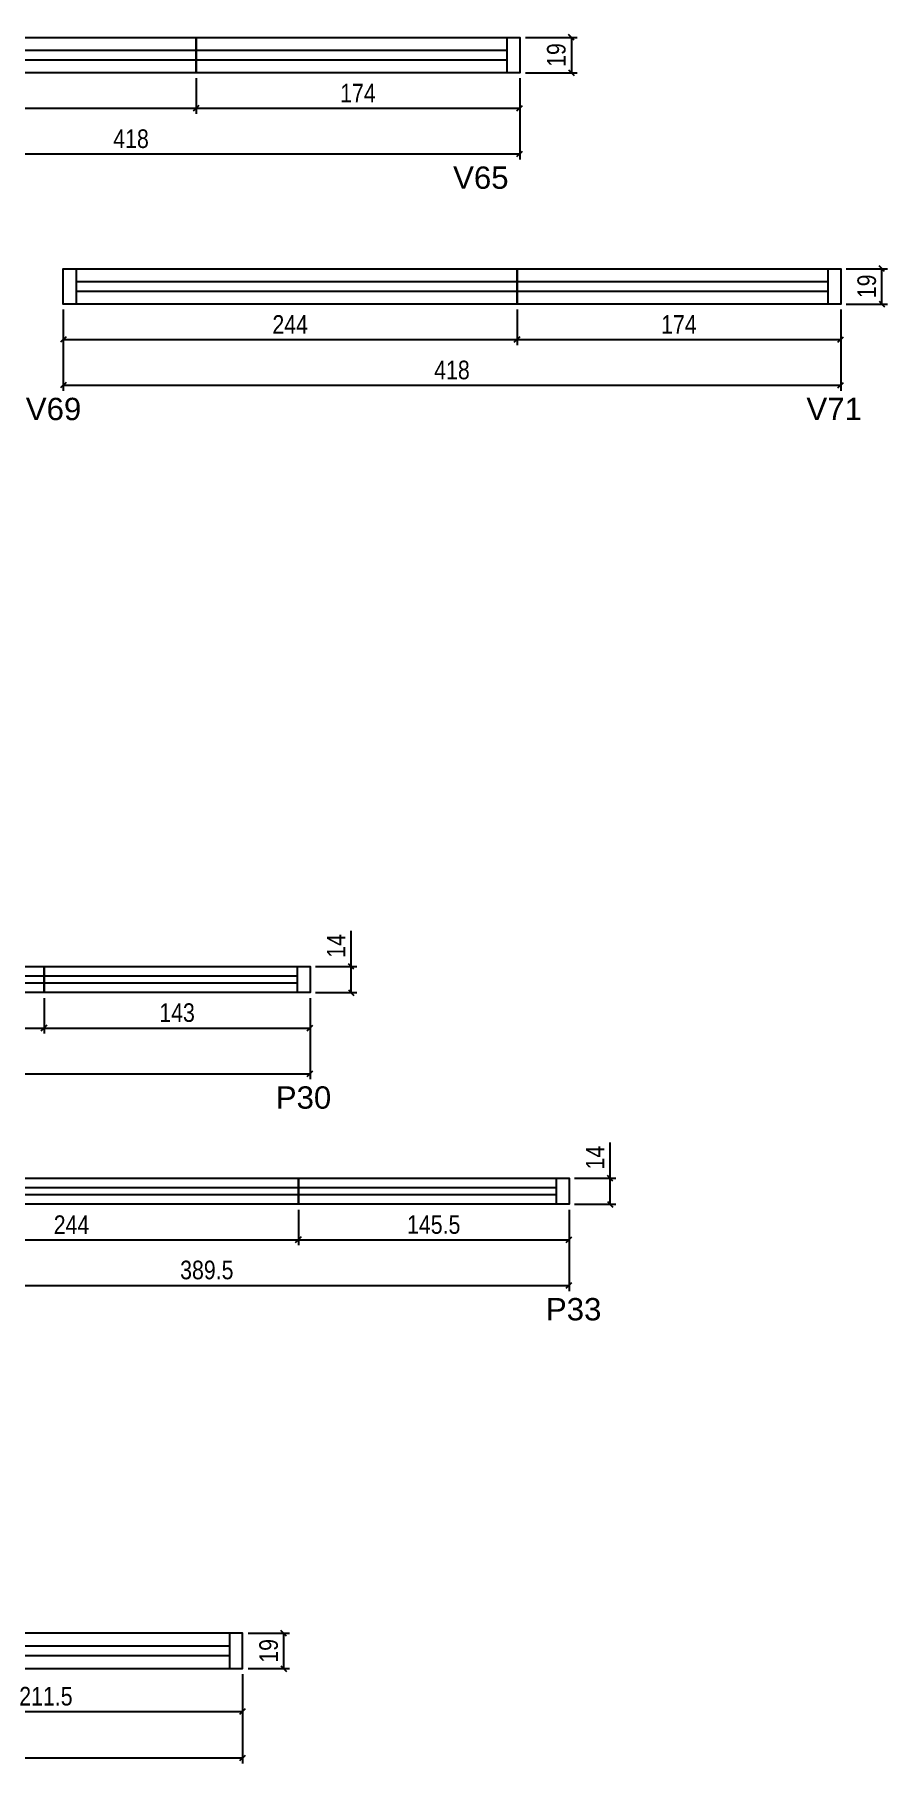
# Model space of a CAD drawing. Header units: millimetres. Extents: x 4052 to 5425, y -1423 to 2493.
# Drawn here: x 4966 to 5425, y -442 to 487 of the extents above; entities that cross this region are included whole.
import ezdxf

# ---------------------------------------------------------------- set-up
doc = ezdxf.new("R2010")
doc.units = ezdxf.units.MM
for name, color, linetype in [('5', 5, 'Continuous'), ('COTA', 241, 'Continuous'), ('Painéis', 200, 'Continuous'), ('SARR_2.2x7', 40, 'Continuous'), ('SARR_EDITAR', 141, 'Continuous')]:
    doc.layers.add(name, color=color, linetype=linetype)
doc.styles.add('COTA TECNICA', font='techl___.ttf', dxfattribs={"height": 10})
doc.styles.add('COTA TECNICA-50', font='techl___.ttf', dxfattribs={"height": 10})
doc.styles.get("Standard").update_dxf_attribs({"font": 'arial.ttf'})
doc.dimstyles.new('COTA PAINEL-50', dxfattribs={"dimtxt": 10, "dimasz": 3, "dimexe": 3, "dimexo": 3, "dimgap": 3, "dimtad": 1, "dimdec": 1, "dimzin": 12, "dimdsep": 46, "dimtxsty": 'COTA TECNICA-50', "dimblk1": 'OBLIQUE', "dimblk2": 'OBLIQUE', "dimsah": 1, "dimcen": 0.9, "dimclrd": 4, "dimclre": 4, "dimclrt": 240, "dimadec": 1, "dimazin": 3, "dimtfac": 1, "dimtdec": 1, "dimtmove": 0, "dimatfit": 3, "dimfxl": 1, "dimtolj": 1, "dimtzin": 12, "dimarcsym": 0})
doc.dimstyles.new('PAINEL', dxfattribs={"dimtxt": 10, "dimasz": 3, "dimexe": 3, "dimexo": 3, "dimgap": 3, "dimtad": 1, "dimdec": 1, "dimzin": 12, "dimdsep": 46, "dimtxsty": 'COTA TECNICA', "dimblk1": 'OBLIQUE', "dimblk2": 'OBLIQUE', "dimsah": 1, "dimcen": 0.9, "dimclrd": 4, "dimclre": 4, "dimclrt": 240, "dimadec": 1, "dimazin": 3, "dimtfac": 1, "dimtdec": 1, "dimtmove": 0, "dimatfit": 3, "dimfxl": 1, "dimtolj": 1, "dimtzin": 12, "dimarcsym": 0})

# ---------------------------------------------------------------- blocks, each defined once
blk = doc.blocks.new('_Oblique')
at = {"color": 0, "linetype": 'ByBlock', "lineweight": -2}
blk.add_line((-0.5, -0.5), (0.5, 0.5), dxfattribs=at)
blk = doc.blocks.new('*D80')
at = {"layer": 'COTA', "color": 4, "linetype": 'ByBlock', "lineweight": -2, "transparency": 16777216}
for p, q in [((4809.32, 463.44), (4809.32, 444.39)), ((5053.32, 463.44), (5053.32, 444.39)), ((4809.32, 447.39), (5053.32, 447.39))]:
    blk.add_line(p, q, dxfattribs=at)
at = {"layer": 'Defpoints', "color": 0, "linetype": 'ByBlock', "transparency": 16777216}
for p in [(4809.32, 466.44), (5053.32, 466.44), (5053.32, 447.39)]:
    blk.add_point(p, dxfattribs=at)
at = {"layer": 'COTA', "color": 4, "linetype": 'ByBlock', "lineweight": -2, "transparency": 16777216, "xscale": 3, "yscale": 3, "zscale": 3, "rotation": 180}
blk.add_blockref('_Oblique', (4809.32, 447.39), dxfattribs=at)
at = {"layer": 'COTA', "color": 4, "linetype": 'ByBlock', "lineweight": -2, "transparency": 16777216, "xscale": 3, "yscale": 3, "zscale": 3}
blk.add_blockref('_Oblique', (5053.32, 447.39), dxfattribs=at)
at = {"layer": 'COTA', "color": 240, "linetype": 'ByBlock', "transparency": 16777216, "insert": (4931.32, 455.46), "char_height": 10, "attachment_point": 5, "style": 'COTA TECNICA-50'}
blk.add_mtext('\\A1;244', dxfattribs=at)
blk = doc.blocks.new('*D81')
at = {"layer": 'COTA', "color": 4, "linetype": 'ByBlock', "lineweight": -2, "transparency": 16777216}
for p, q in [((5053.32, 463.44), (5053.32, 444.39)), ((5227.32, 463.44), (5227.32, 444.39)), ((5053.32, 447.39), (5227.32, 447.39))]:
    blk.add_line(p, q, dxfattribs=at)
at = {"layer": 'Defpoints', "color": 0, "linetype": 'ByBlock', "transparency": 16777216}
for p in [(5053.32, 466.44), (5227.32, 466.44), (5227.32, 447.39)]:
    blk.add_point(p, dxfattribs=at)
at = {"layer": 'COTA', "color": 4, "linetype": 'ByBlock', "lineweight": -2, "transparency": 16777216, "xscale": 3, "yscale": 3, "zscale": 3, "rotation": 180}
blk.add_blockref('_Oblique', (5053.32, 447.39), dxfattribs=at)
at = {"layer": 'COTA', "color": 4, "linetype": 'ByBlock', "lineweight": -2, "transparency": 16777216, "xscale": 3, "yscale": 3, "zscale": 3}
blk.add_blockref('_Oblique', (5227.32, 447.39), dxfattribs=at)
at = {"layer": 'COTA', "color": 240, "linetype": 'ByBlock', "transparency": 16777216, "insert": (5140.32, 455.46), "char_height": 10, "attachment_point": 5, "style": 'COTA TECNICA-50'}
blk.add_mtext('\\A1;174', dxfattribs=at)
blk = doc.blocks.new('*D221')
at = {"layer": 'COTA', "color": 4, "lineweight": -2, "transparency": 16777216}
for p, q in [((4809.32, 463.44), (4809.32, 419.81)), ((5227.32, 463.44), (5227.32, 419.81)), ((4809.32, 422.81), (5227.32, 422.81))]:
    blk.add_line(p, q, dxfattribs=at)
at = {"layer": 'Defpoints', "color": 0, "transparency": 16777216}
for p in [(4809.32, 466.44), (5227.32, 466.44), (5227.32, 422.81)]:
    blk.add_point(p, dxfattribs=at)
at = {"layer": 'COTA', "color": 4, "lineweight": -2, "transparency": 16777216, "xscale": 3, "yscale": 3, "zscale": 3, "rotation": 180}
blk.add_blockref('_Oblique', (4809.32, 422.81), dxfattribs=at)
at = {"layer": 'COTA', "color": 4, "lineweight": -2, "transparency": 16777216, "xscale": 3, "yscale": 3, "zscale": 3}
blk.add_blockref('_Oblique', (5227.32, 422.81), dxfattribs=at)
at = {"layer": 'COTA', "color": 240, "transparency": 16777216, "insert": (5018.32, 430.9), "char_height": 10, "attachment_point": 5, "style": 'COTA TECNICA'}
blk.add_mtext('\\A1;418', dxfattribs=at)
blk = doc.blocks.new('*D222')
at = {"layer": 'Defpoints', "color": 0, "transparency": 16777216}
for p in [(5227.32, 485.44), (5227.32, 466.44), (5255.11, 466.44)]:
    blk.add_point(p, dxfattribs=at)
at = {"layer": 'Painéis', "color": 4, "lineweight": -2, "transparency": 16777216}
for p, q in [((5230.32, 485.44), (5258.11, 485.44)), ((5255.11, 485.44), (5255.11, 466.44)), ((5230.32, 466.44), (5258.11, 466.44))]:
    blk.add_line(p, q, dxfattribs=at)
at = {"layer": 'Painéis', "color": 4, "lineweight": -2, "transparency": 16777216, "xscale": 3, "yscale": 3, "zscale": 3}
for p, rotation in [((5255.11, 485.44), 90), ((5255.11, 466.44), 270)]:
    blk.add_blockref('_Oblique', p, dxfattribs=dict(at, rotation=rotation))
at = {"layer": 'Painéis', "color": 240, "transparency": 16777216, "insert": (5247.02, 475.94), "char_height": 10, "attachment_point": 5, "rotation": 90, "style": 'COTA TECNICA'}
blk.add_mtext('\\A1;19', dxfattribs=at)
blk = doc.blocks.new('*D88')
at = {"layer": 'COTA', "color": 4, "linetype": 'ByBlock', "lineweight": -2, "transparency": 16777216}
for p, q in [((4981.88, 339.09), (4981.88, 320.04)), ((5225.88, 339.09), (5225.88, 320.04)), ((4981.88, 323.04), (5225.88, 323.04))]:
    blk.add_line(p, q, dxfattribs=at)
at = {"layer": 'Defpoints', "color": 0, "linetype": 'ByBlock', "transparency": 16777216}
for p in [(4981.88, 342.09), (5225.88, 342.09), (5225.88, 323.04)]:
    blk.add_point(p, dxfattribs=at)
at = {"layer": 'COTA', "color": 4, "linetype": 'ByBlock', "lineweight": -2, "transparency": 16777216, "xscale": 3, "yscale": 3, "zscale": 3, "rotation": 180}
blk.add_blockref('_Oblique', (4981.88, 323.04), dxfattribs=at)
at = {"layer": 'COTA', "color": 4, "linetype": 'ByBlock', "lineweight": -2, "transparency": 16777216, "xscale": 3, "yscale": 3, "zscale": 3}
blk.add_blockref('_Oblique', (5225.88, 323.04), dxfattribs=at)
at = {"layer": 'COTA', "color": 240, "linetype": 'ByBlock', "transparency": 16777216, "insert": (5103.88, 331.11), "char_height": 10, "attachment_point": 5, "style": 'COTA TECNICA-50'}
blk.add_mtext('\\A1;244', dxfattribs=at)
blk = doc.blocks.new('*D89')
at = {"layer": 'COTA', "color": 4, "linetype": 'ByBlock', "lineweight": -2, "transparency": 16777216}
for p, q in [((5225.88, 339.09), (5225.88, 320.04)), ((5399.88, 339.09), (5399.88, 320.04)), ((5225.88, 323.04), (5399.88, 323.04))]:
    blk.add_line(p, q, dxfattribs=at)
at = {"layer": 'Defpoints', "color": 0, "linetype": 'ByBlock', "transparency": 16777216}
for p in [(5225.88, 342.09), (5399.88, 342.09), (5399.88, 323.04)]:
    blk.add_point(p, dxfattribs=at)
at = {"layer": 'COTA', "color": 4, "linetype": 'ByBlock', "lineweight": -2, "transparency": 16777216, "xscale": 3, "yscale": 3, "zscale": 3, "rotation": 180}
blk.add_blockref('_Oblique', (5225.88, 323.04), dxfattribs=at)
at = {"layer": 'COTA', "color": 4, "linetype": 'ByBlock', "lineweight": -2, "transparency": 16777216, "xscale": 3, "yscale": 3, "zscale": 3}
blk.add_blockref('_Oblique', (5399.88, 323.04), dxfattribs=at)
at = {"layer": 'COTA', "color": 240, "linetype": 'ByBlock', "transparency": 16777216, "insert": (5312.88, 331.11), "char_height": 10, "attachment_point": 5, "style": 'COTA TECNICA-50'}
blk.add_mtext('\\A1;174', dxfattribs=at)
blk = doc.blocks.new('*D240')
at = {"layer": 'COTA', "color": 4, "lineweight": -2, "transparency": 16777216}
for p, q in [((4981.88, 339.09), (4981.88, 295.46)), ((5399.88, 339.09), (5399.88, 295.46)), ((4981.88, 298.46), (5399.88, 298.46))]:
    blk.add_line(p, q, dxfattribs=at)
at = {"layer": 'Defpoints', "color": 0, "transparency": 16777216}
for p in [(4981.88, 342.09), (5399.88, 342.09), (5399.88, 298.46)]:
    blk.add_point(p, dxfattribs=at)
at = {"layer": 'COTA', "color": 4, "lineweight": -2, "transparency": 16777216, "xscale": 3, "yscale": 3, "zscale": 3, "rotation": 180}
blk.add_blockref('_Oblique', (4981.88, 298.46), dxfattribs=at)
at = {"layer": 'COTA', "color": 4, "lineweight": -2, "transparency": 16777216, "xscale": 3, "yscale": 3, "zscale": 3}
blk.add_blockref('_Oblique', (5399.88, 298.46), dxfattribs=at)
at = {"layer": 'COTA', "color": 240, "transparency": 16777216, "insert": (5190.88, 306.56), "char_height": 10, "attachment_point": 5, "style": 'COTA TECNICA'}
blk.add_mtext('\\A1;418', dxfattribs=at)
blk = doc.blocks.new('*D241')
at = {"layer": 'COTA', "color": 4, "lineweight": -2, "transparency": 16777216}
for p, q in [((5402.88, 361.09), (5425, 361.09)), ((5422, 342.09), (5422, 361.09)), ((5402.88, 342.09), (5425, 342.09))]:
    blk.add_line(p, q, dxfattribs=at)
at = {"layer": 'Defpoints', "color": 0, "transparency": 16777216}
for p in [(5399.88, 361.09), (5422, 361.09), (5399.88, 342.09)]:
    blk.add_point(p, dxfattribs=at)
at = {"layer": 'COTA', "color": 4, "lineweight": -2, "transparency": 16777216, "xscale": 3, "yscale": 3, "zscale": 3}
for p, rotation in [((5422, 361.09), 90), ((5422, 342.09), 270)]:
    blk.add_blockref('_Oblique', p, dxfattribs=dict(at, rotation=rotation))
at = {"layer": 'COTA', "color": 240, "transparency": 16777216, "insert": (5413.92, 351.59), "char_height": 10, "attachment_point": 5, "rotation": 90, "style": 'COTA TECNICA'}
blk.add_mtext('\\A1;19', dxfattribs=at)
blk = doc.blocks.new('*D104')
at = {"layer": 'COTA', "color": 4, "linetype": 'ByBlock', "lineweight": -2, "transparency": 16777216}
for p, q in [((4727.56, -31.05), (4727.56, -50.11)), ((4971.56, -31.05), (4971.56, -50.11)), ((4727.56, -47.11), (4971.56, -47.11))]:
    blk.add_line(p, q, dxfattribs=at)
at = {"layer": 'Defpoints', "color": 0, "linetype": 'ByBlock', "transparency": 16777216}
for p in [(4727.56, -28.05), (4971.56, -28.05), (4971.56, -47.11)]:
    blk.add_point(p, dxfattribs=at)
at = {"layer": 'COTA', "color": 4, "linetype": 'ByBlock', "lineweight": -2, "transparency": 16777216, "xscale": 3, "yscale": 3, "zscale": 3, "rotation": 180}
blk.add_blockref('_Oblique', (4727.56, -47.11), dxfattribs=at)
at = {"layer": 'COTA', "color": 4, "linetype": 'ByBlock', "lineweight": -2, "transparency": 16777216, "xscale": 3, "yscale": 3, "zscale": 3}
blk.add_blockref('_Oblique', (4971.56, -47.11), dxfattribs=at)
at = {"layer": 'COTA', "color": 240, "linetype": 'ByBlock', "transparency": 16777216, "insert": (4849.56, -39.03), "char_height": 10, "attachment_point": 5, "style": 'COTA TECNICA-50'}
blk.add_mtext('\\A1;244', dxfattribs=at)
blk = doc.blocks.new('*D105')
at = {"layer": 'COTA', "color": 4, "linetype": 'ByBlock', "lineweight": -2, "transparency": 16777216}
for p, q in [((4971.56, -31.05), (4971.56, -50.11)), ((5114.56, -31.05), (5114.56, -50.11)), ((4971.56, -47.11), (5114.56, -47.11))]:
    blk.add_line(p, q, dxfattribs=at)
at = {"layer": 'Defpoints', "color": 0, "linetype": 'ByBlock', "transparency": 16777216}
for p in [(4971.56, -28.05), (5114.56, -28.05), (5114.56, -47.11)]:
    blk.add_point(p, dxfattribs=at)
at = {"layer": 'COTA', "color": 4, "linetype": 'ByBlock', "lineweight": -2, "transparency": 16777216, "xscale": 3, "yscale": 3, "zscale": 3, "rotation": 180}
blk.add_blockref('_Oblique', (4971.56, -47.11), dxfattribs=at)
at = {"layer": 'COTA', "color": 4, "linetype": 'ByBlock', "lineweight": -2, "transparency": 16777216, "xscale": 3, "yscale": 3, "zscale": 3}
blk.add_blockref('_Oblique', (5114.56, -47.11), dxfattribs=at)
at = {"layer": 'COTA', "color": 240, "linetype": 'ByBlock', "transparency": 16777216, "insert": (5043.06, -38.89), "char_height": 10, "attachment_point": 5, "style": 'COTA TECNICA-50'}
blk.add_mtext('\\A1;143', dxfattribs=at)
blk = doc.blocks.new('*D243')
at = {"layer": 'COTA', "color": 4, "lineweight": -2, "transparency": 16777216}
for p, q in [((4727.56, -31.05), (4727.56, -74.69)), ((5114.56, -31.05), (5114.56, -74.69)), ((4727.56, -71.69), (5114.56, -71.69))]:
    blk.add_line(p, q, dxfattribs=at)
at = {"layer": 'Defpoints', "color": 0, "transparency": 16777216}
for p in [(4727.56, -28.05), (5114.56, -28.05), (5114.56, -71.69)]:
    blk.add_point(p, dxfattribs=at)
at = {"layer": 'COTA', "color": 4, "lineweight": -2, "transparency": 16777216, "xscale": 3, "yscale": 3, "zscale": 3, "rotation": 180}
blk.add_blockref('_Oblique', (4727.56, -71.69), dxfattribs=at)
at = {"layer": 'COTA', "color": 4, "lineweight": -2, "transparency": 16777216, "xscale": 3, "yscale": 3, "zscale": 3}
blk.add_blockref('_Oblique', (5114.56, -71.69), dxfattribs=at)
at = {"layer": 'COTA', "color": 240, "transparency": 16777216, "insert": (4921.06, -63.45), "char_height": 10, "attachment_point": 5, "style": 'COTA TECNICA'}
blk.add_mtext('\\A1;387', dxfattribs=at)
blk = doc.blocks.new('*D244')
at = {"layer": 'COTA', "color": 4, "lineweight": -2, "transparency": 16777216}
for p, q in [((5136.68, -14.05), (5136.68, 5.06)), ((5117.56, -14.05), (5139.68, -14.05)), ((5136.68, -28.05), (5136.68, -14.05)), ((5117.56, -28.05), (5139.68, -28.05))]:
    blk.add_line(p, q, dxfattribs=at)
at = {"layer": 'Defpoints', "color": 0, "transparency": 16777216}
for p in [(5114.56, -14.05), (5136.68, -14.05), (5114.56, -28.05)]:
    blk.add_point(p, dxfattribs=at)
at = {"layer": 'COTA', "color": 4, "lineweight": -2, "transparency": 16777216, "xscale": 3, "yscale": 3, "zscale": 3}
for p, rotation in [((5136.68, -14.05), 90), ((5136.68, -28.05), 270)]:
    blk.add_blockref('_Oblique', p, dxfattribs=dict(at, rotation=rotation))
at = {"layer": 'COTA', "color": 240, "transparency": 16777216, "insert": (5128.61, -3), "char_height": 10, "attachment_point": 5, "rotation": 90, "style": 'COTA TECNICA'}
blk.add_mtext('\\A1;14', dxfattribs=at)
blk = doc.blocks.new('*D110')
at = {"layer": 'COTA', "color": 4, "linetype": 'ByBlock', "lineweight": -2, "transparency": 16777216}
for p, q in [((4864.31, -144.86), (4864.31, -163.91)), ((5108.31, -144.86), (5108.31, -163.91)), ((4864.31, -160.91), (5108.31, -160.91))]:
    blk.add_line(p, q, dxfattribs=at)
at = {"layer": 'Defpoints', "color": 0, "linetype": 'ByBlock', "transparency": 16777216}
for p in [(4864.31, -141.86), (5108.31, -141.86), (5108.31, -160.91)]:
    blk.add_point(p, dxfattribs=at)
at = {"layer": 'COTA', "color": 4, "linetype": 'ByBlock', "lineweight": -2, "transparency": 16777216, "xscale": 3, "yscale": 3, "zscale": 3, "rotation": 180}
blk.add_blockref('_Oblique', (4864.31, -160.91), dxfattribs=at)
at = {"layer": 'COTA', "color": 4, "linetype": 'ByBlock', "lineweight": -2, "transparency": 16777216, "xscale": 3, "yscale": 3, "zscale": 3}
blk.add_blockref('_Oblique', (5108.31, -160.91), dxfattribs=at)
at = {"layer": 'COTA', "color": 240, "linetype": 'ByBlock', "transparency": 16777216, "insert": (4986.31, -152.84), "char_height": 10, "attachment_point": 5, "style": 'COTA TECNICA-50'}
blk.add_mtext('\\A1;244', dxfattribs=at)
blk = doc.blocks.new('*D111')
at = {"layer": 'COTA', "color": 4, "linetype": 'ByBlock', "lineweight": -2, "transparency": 16777216}
for p, q in [((5108.31, -144.86), (5108.31, -163.91)), ((5253.81, -144.86), (5253.81, -163.91)), ((5108.31, -160.91), (5253.81, -160.91))]:
    blk.add_line(p, q, dxfattribs=at)
at = {"layer": 'Defpoints', "color": 0, "linetype": 'ByBlock', "transparency": 16777216}
for p in [(5108.31, -141.86), (5253.81, -141.86), (5253.81, -160.91)]:
    blk.add_point(p, dxfattribs=at)
at = {"layer": 'COTA', "color": 4, "linetype": 'ByBlock', "lineweight": -2, "transparency": 16777216, "xscale": 3, "yscale": 3, "zscale": 3, "rotation": 180}
blk.add_blockref('_Oblique', (5108.31, -160.91), dxfattribs=at)
at = {"layer": 'COTA', "color": 4, "linetype": 'ByBlock', "lineweight": -2, "transparency": 16777216, "xscale": 3, "yscale": 3, "zscale": 3}
blk.add_blockref('_Oblique', (5253.81, -160.91), dxfattribs=at)
at = {"layer": 'COTA', "color": 240, "linetype": 'ByBlock', "transparency": 16777216, "insert": (5181.06, -152.81), "char_height": 10, "attachment_point": 5, "style": 'COTA TECNICA-50'}
blk.add_mtext('\\A1;145.5', dxfattribs=at)
blk = doc.blocks.new('*D247')
at = {"layer": 'COTA', "color": 4, "lineweight": -2, "transparency": 16777216}
for p, q in [((4864.31, -144.86), (4864.31, -188.5)), ((5253.81, -144.86), (5253.81, -188.5)), ((4864.31, -185.5), (5253.81, -185.5))]:
    blk.add_line(p, q, dxfattribs=at)
at = {"layer": 'Defpoints', "color": 0, "transparency": 16777216}
for p in [(4864.31, -141.86), (5253.81, -141.86), (5253.81, -185.5)]:
    blk.add_point(p, dxfattribs=at)
at = {"layer": 'COTA', "color": 4, "lineweight": -2, "transparency": 16777216, "xscale": 3, "yscale": 3, "zscale": 3, "rotation": 180}
blk.add_blockref('_Oblique', (4864.31, -185.5), dxfattribs=at)
at = {"layer": 'COTA', "color": 4, "lineweight": -2, "transparency": 16777216, "xscale": 3, "yscale": 3, "zscale": 3}
blk.add_blockref('_Oblique', (5253.81, -185.5), dxfattribs=at)
at = {"layer": 'COTA', "color": 240, "transparency": 16777216, "insert": (5059.06, -177.25), "char_height": 10, "attachment_point": 5, "style": 'COTA TECNICA'}
blk.add_mtext('\\A1;389.5', dxfattribs=at)
blk = doc.blocks.new('*D248')
at = {"layer": 'COTA', "color": 4, "lineweight": -2, "transparency": 16777216}
for p, q in [((5275.93, -127.86), (5275.93, -108.74)), ((5256.81, -127.86), (5278.93, -127.86)), ((5275.93, -141.86), (5275.93, -127.86)), ((5256.81, -141.86), (5278.93, -141.86))]:
    blk.add_line(p, q, dxfattribs=at)
at = {"layer": 'Defpoints', "color": 0, "transparency": 16777216}
for p in [(5253.81, -127.86), (5275.93, -127.86), (5253.81, -141.86)]:
    blk.add_point(p, dxfattribs=at)
at = {"layer": 'COTA', "color": 4, "lineweight": -2, "transparency": 16777216, "xscale": 3, "yscale": 3, "zscale": 3}
for p, rotation in [((5275.93, -127.86), 90), ((5275.93, -141.86), 270)]:
    blk.add_blockref('_Oblique', p, dxfattribs=dict(at, rotation=rotation))
at = {"layer": 'COTA', "color": 240, "transparency": 16777216, "insert": (5267.86, -116.8), "char_height": 10, "attachment_point": 5, "rotation": 90, "style": 'COTA TECNICA'}
blk.add_mtext('\\A1;14', dxfattribs=at)
blk = doc.blocks.new('*D148')
at = {"layer": 'COTA', "color": 4, "linetype": 'ByBlock', "lineweight": -2, "transparency": 16777216}
for p, q in [((4622.81, -394.45), (4622.81, -442.45)), ((5078.31, -394.45), (5078.31, -442.45)), ((4622.81, -439.45), (5078.31, -439.45))]:
    blk.add_line(p, q, dxfattribs=at)
at = {"layer": 'Defpoints', "color": 0, "linetype": 'ByBlock', "transparency": 16777216}
for p in [(4622.81, -391.45), (5078.31, -391.45), (5078.31, -439.45)]:
    blk.add_point(p, dxfattribs=at)
at = {"layer": 'COTA', "color": 4, "linetype": 'ByBlock', "lineweight": -2, "transparency": 16777216, "xscale": 3, "yscale": 3, "zscale": 3, "rotation": 180}
blk.add_blockref('_Oblique', (4622.81, -439.45), dxfattribs=at)
at = {"layer": 'COTA', "color": 4, "linetype": 'ByBlock', "lineweight": -2, "transparency": 16777216, "xscale": 3, "yscale": 3, "zscale": 3}
blk.add_blockref('_Oblique', (5078.31, -439.45), dxfattribs=at)
at = {"layer": 'COTA', "color": 240, "linetype": 'ByBlock', "transparency": 16777216, "insert": (4850.56, -431.34), "char_height": 10, "attachment_point": 5, "style": 'COTA TECNICA-50'}
blk.add_mtext('\\A1;455.5', dxfattribs=at)
blk = doc.blocks.new('*D149')
at = {"layer": 'COTA', "color": 4, "lineweight": -2, "transparency": 16777216}
for p, q in [((5081.31, -372.45), (5103.43, -372.45)), ((5100.43, -391.45), (5100.43, -372.45)), ((5081.31, -391.45), (5103.43, -391.45))]:
    blk.add_line(p, q, dxfattribs=at)
at = {"layer": 'Defpoints', "color": 0, "transparency": 16777216}
for p in [(5078.31, -372.45), (5100.43, -372.45), (5078.31, -391.45)]:
    blk.add_point(p, dxfattribs=at)
at = {"layer": 'COTA', "color": 4, "lineweight": -2, "transparency": 16777216, "xscale": 3, "yscale": 3, "zscale": 3}
for p, rotation in [((5100.43, -372.45), 90), ((5100.43, -391.45), 270)]:
    blk.add_blockref('_Oblique', p, dxfattribs=dict(at, rotation=rotation))
at = {"layer": 'COTA', "color": 240, "transparency": 16777216, "insert": (5092.34, -381.95), "char_height": 10, "attachment_point": 5, "rotation": 90, "style": 'COTA TECNICA'}
blk.add_mtext('\\A1;19', dxfattribs=at)
blk = doc.blocks.new('*D261')
at = {"layer": 'Defpoints', "color": 0, "transparency": 16777216}
for p in [(4866.81, -391.45), (5078.31, -391.45), (5078.31, -414.49)]:
    blk.add_point(p, dxfattribs=at)
at = {"layer": 'Painéis', "color": 4, "lineweight": -2, "transparency": 16777216}
for p, q in [((4866.81, -394.45), (4866.81, -417.49)), ((5078.31, -394.45), (5078.31, -417.49)), ((4866.81, -414.49), (5078.31, -414.49))]:
    blk.add_line(p, q, dxfattribs=at)
at = {"layer": 'Painéis', "color": 4, "lineweight": -2, "transparency": 16777216, "xscale": 3, "yscale": 3, "zscale": 3, "rotation": 180}
blk.add_blockref('_Oblique', (4866.81, -414.49), dxfattribs=at)
at = {"layer": 'Painéis', "color": 4, "lineweight": -2, "transparency": 16777216, "xscale": 3, "yscale": 3, "zscale": 3}
blk.add_blockref('_Oblique', (5078.31, -414.49), dxfattribs=at)
at = {"layer": 'Painéis', "color": 240, "transparency": 16777216, "insert": (4972.56, -406.38), "char_height": 10, "attachment_point": 5, "style": 'COTA TECNICA'}
blk.add_mtext('\\A1;211.5', dxfattribs=at)

msp = doc.modelspace()

# ---------------------------------------------------------------- linework, layer by layer
at = {"layer": 'Painéis'}
for points in [[(5053.32, 466.44), (4809.32, 466.44), (4809.32, 485.44), (5053.32, 485.44)], [(5053.32, 485.44), (5227.32, 485.44), (5227.32, 466.44), (5053.32, 466.44)], [(5225.88, 342.09), (4981.88, 342.09), (4981.88, 361.09), (5225.88, 361.09)], [(5225.88, 361.09), (5399.88, 361.09), (5399.88, 342.09), (5225.88, 342.09)], [(4971.56, -28.05), (4727.56, -28.05), (4727.56, -14.05), (4971.56, -14.05)], [(4971.56, -14.05), (5114.56, -14.05), (5114.56, -28.05), (4971.56, -28.05)], [(5108.31, -141.86), (4864.31, -141.86), (4864.31, -127.86), (5108.31, -127.86)], [(5108.31, -127.86), (5253.81, -127.86), (5253.81, -141.86), (5108.31, -141.86)]]:
    msp.add_lwpolyline(points, close=True, dxfattribs=at)
msp.add_lwpolyline([(4622.81, -372.45), (4622.81, -391.45), (5078.31, -391.45), (5078.31, -372.45), (4622.81, -372.45)], dxfattribs=at)
at = {"layer": 'SARR_2.2x7', "linetype": 'Continuous'}
for p, q in [((5220.32, 485.44), (5220.32, 466.44)), ((5053.32, 478.44), (4816.32, 478.44)), ((5220.32, 478.44), (5053.32, 478.44)), ((4816.32, 473.44), (5053.32, 473.44)), ((5053.32, 473.44), (5220.32, 473.44)), ((4988.88, 361.09), (4988.88, 342.09)), ((5225.88, 354.09), (4988.88, 354.09)), ((5392.88, 354.09), (5225.88, 354.09)), ((5392.88, 361.09), (5392.88, 342.09)), ((4988.88, 349.09), (5225.88, 349.09)), ((5225.88, 349.09), (5392.88, 349.09)), ((5107.56, -14.05), (5107.56, -28.05)), ((5246.81, -127.86), (5246.81, -141.86)), ((5071.31, -379.45), (4866.81, -379.45)), ((5071.31, -372.45), (5071.31, -391.45)), ((4866.81, -384.45), (5071.31, -384.45))]:
    msp.add_line(p, q, dxfattribs=at)
at = {"layer": 'SARR_EDITAR', "linetype": 'Continuous'}
for p, q in [((4734.56, -19.05), (4971.56, -19.05)), ((4971.56, -23.05), (4734.56, -23.05)), ((4971.56, -19.05), (5107.56, -19.05)), ((5107.56, -23.05), (4971.56, -23.05)), ((4871.31, -132.86), (5108.31, -132.86)), ((5108.31, -136.86), (4871.31, -136.86)), ((5108.31, -132.86), (5246.81, -132.86)), ((5246.81, -136.86), (5108.31, -136.86))]:
    msp.add_line(p, q, dxfattribs=at)

# ---------------------------------------------------------------- texts
at = {"layer": '5', "linetype": 'Continuous'}
for s, p in [('V65', (5191.48, 404.03)), ('V69', (4961.74, 279.68)), ('V71', (5381.46, 279.68)), ('P30', (5096.14, -90.47)), ('P33', (5241.39, -204.27))]:
    msp.add_text(s, height=12, rotation=359.99996, dxfattribs=at).set_placement(p)

# ---------------------------------------------------------------- dimensions: what is measured, and where the dimension line sits
at = {"layer": 'COTA', "color": 1, "linetype": 'ByBlock'}
for base, p1, p2, picture, middle in [((5053.32, 447.39), (4809.32, 466.44), (5053.32, 466.44), '*D80', (4931.32, 455.46)), ((5227.32, 447.39), (5053.32, 466.44), (5227.32, 466.44), '*D81', (5140.32, 455.46)), ((5225.88, 323.04), (4981.88, 342.09), (5225.88, 342.09), '*D88', (5103.88, 331.11)), ((5399.88, 323.04), (5225.88, 342.09), (5399.88, 342.09), '*D89', (5312.88, 331.11)), ((4971.56, -47.11), (4727.56, -28.05), (4971.56, -28.05), '*D104', (4849.56, -39.03)), ((5114.56, -47.11), (4971.56, -28.05), (5114.56, -28.05), '*D105', (5043.06, -38.89)), ((5108.31, -160.91), (4864.31, -141.86), (5108.31, -141.86), '*D110', (4986.31, -152.84)), ((5253.81, -160.91), (5108.31, -141.86), (5253.81, -141.86), '*D111', (5181.06, -152.81)), ((5078.31, -439.45), (4622.81, -391.45), (5078.31, -391.45), '*D148', (4850.56, -431.34))]:
    dim = msp.add_linear_dim(base=base, p1=p1, p2=p2, dimstyle='COTA PAINEL-50', override={"dimarcsym": 1}, dxfattribs=at)
    dim.commit()
    dim.dimension.update_dxf_attribs({"geometry": picture, "text_midpoint": middle})
at = {"layer": 'COTA'}
for base, p1, p2, picture, middle in [((5227.32, 422.81), (4809.32, 466.44), (5227.32, 466.44), '*D221', (5018.32, 430.9)), ((5399.88, 298.46), (4981.88, 342.09), (5399.88, 342.09), '*D240', (5190.88, 306.56)), ((5114.56, -71.69), (4727.56, -28.05), (5114.56, -28.05), '*D243', (4921.06, -63.45)), ((5253.81, -185.5), (4864.31, -141.86), (5253.81, -141.86), '*D247', (5059.06, -177.25))]:
    dim = msp.add_linear_dim(base=base, p1=p1, p2=p2, dimstyle='PAINEL', dxfattribs=at)
    dim.commit()
    dim.dimension.update_dxf_attribs({"geometry": picture, "text_midpoint": middle})
for base, p1, p2, picture, middle in [((5422, 361.09), (5399.88, 342.09), (5399.88, 361.09), '*D241', (5413.92, 351.59)), ((5136.68, -14.05), (5114.56, -28.05), (5114.56, -14.05), '*D244', (5128.61, -3)), ((5275.93, -127.86), (5253.81, -141.86), (5253.81, -127.86), '*D248', (5267.86, -116.8)), ((5100.43, -372.45), (5078.31, -391.45), (5078.31, -372.45), '*D149', (5092.34, -381.95))]:
    dim = msp.add_linear_dim(base=base, p1=p1, p2=p2, angle=90, dimstyle='PAINEL', dxfattribs=at)
    dim.commit()
    dim.dimension.update_dxf_attribs({"geometry": picture, "text_midpoint": middle})
at = {"layer": 'Painéis'}
dim = msp.add_linear_dim(base=(5255.11, 466.44), p1=(5227.32, 485.44), p2=(5227.32, 466.44), angle=90, dimstyle='PAINEL', dxfattribs=at)
dim.commit()
dim.dimension.update_dxf_attribs({"geometry": '*D222', "text_midpoint": (5247.02, 475.94)})
dim = msp.add_linear_dim(base=(5078.31, -414.49), p1=(4866.81, -391.45), p2=(5078.31, -391.45), dimstyle='PAINEL', dxfattribs=at)
dim.commit()
dim.dimension.update_dxf_attribs({"geometry": '*D261', "text_midpoint": (4972.56, -406.38)})

doc.saveas('drawing.dxf')
